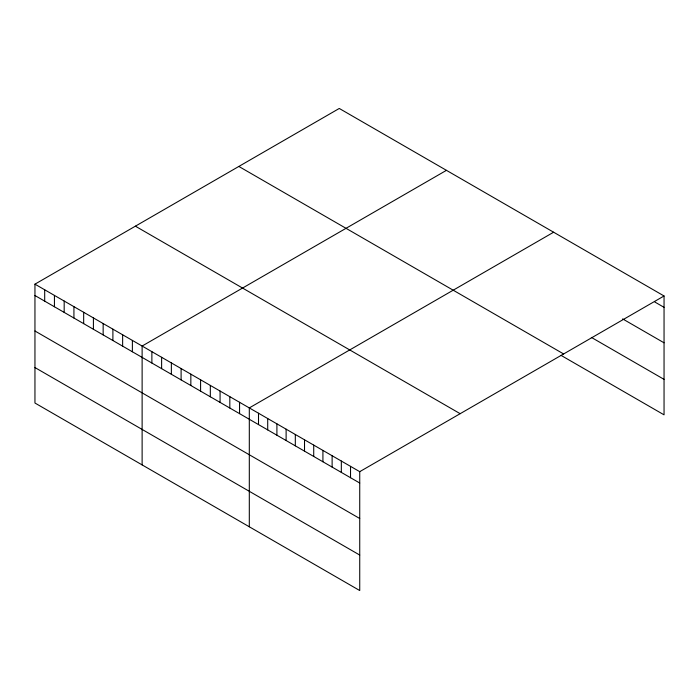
<?xml version="1.0" encoding="UTF-8"?>
<svg xmlns="http://www.w3.org/2000/svg" width="699" height="699" viewBox="0 0 699 699"><rect width="100%" height="100%" fill="white"/><g stroke="black" fill="none" stroke-linecap="round" stroke-linejoin="round"><path stroke-width="1.05" d="M34.95 284.161L359.732 471.668L359.732 590.541L34.95 403.026L34.95 284.161L339.268 108.459L664.05 295.974L664.05 414.839L560.982 355.337M446.443 170.338L142.124 346.04L142.124 464.905M553.625 232.217L249.307 407.91L249.307 526.784M359.732 471.668L664.05 295.974M654.849 302.02L664.05 307.333M622.643 318.901L664.05 342.807M591.354 337.39L664.05 379.365M238.84 166.441L563.621 353.947M135.379 226.179L460.16 413.686M34.95 295.52L359.732 483.026M34.95 330.994L359.732 518.509M34.95 367.552L359.732 555.058M350.531 466.355L350.531 477.714M341.33 461.043L341.33 472.402M332.121 455.731L332.121 467.089M322.921 450.418L322.921 461.777M313.72 445.106L313.72 456.464M304.519 439.793L304.519 451.152M295.319 434.481L295.319 445.84M286.118 429.169L286.118 440.527M276.909 423.856L276.909 435.215M267.708 418.544L267.708 429.902M258.508 413.231L258.508 424.59M239.565 402.292L239.565 413.651M229.822 396.665L229.822 408.024M220.071 391.038L220.071 402.397M210.329 385.411L210.329 396.779M200.587 379.784L200.587 391.152M190.844 374.166L190.844 385.525M181.102 368.539L181.102 379.898M171.36 362.912L171.36 374.271M161.618 357.285L161.618 368.644M151.875 351.658L151.875 363.026M132.382 340.413L132.382 351.772M122.64 334.786L122.64 346.145M112.897 329.159L112.897 340.518M103.155 323.532L103.155 334.9M93.413 317.905L93.413 329.273M83.67 312.287L83.67 323.646M73.928 306.66L73.928 318.019M64.177 301.033L64.177 312.392M54.435 295.406L54.435 306.774M44.692 289.779L44.692 301.147"/></g></svg>
